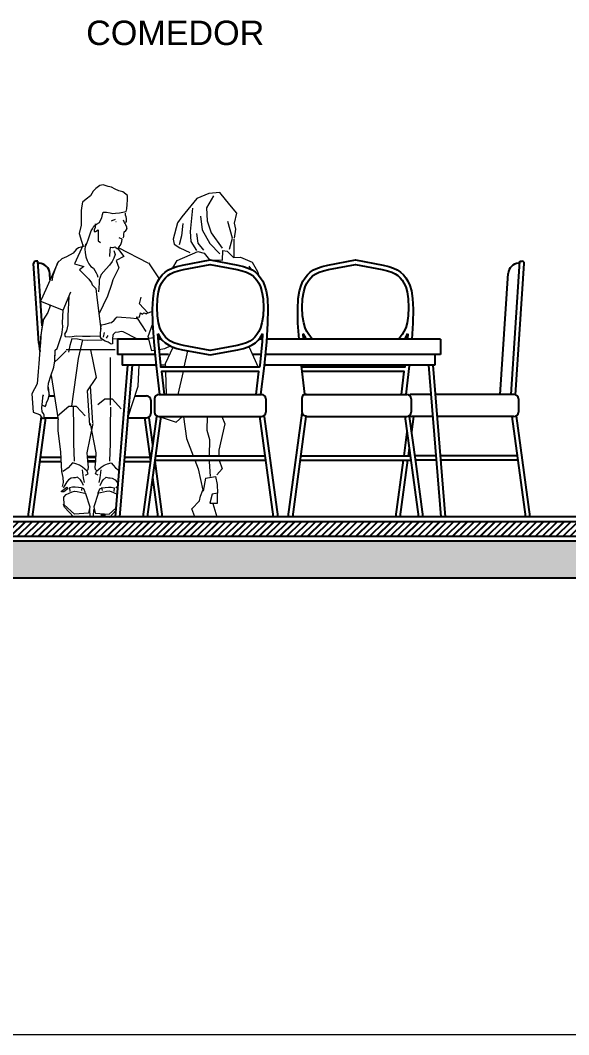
# Model space of a CAD drawing. Header units: inches. Extents: x 0.9 to 45.9, y 0.4 to 30.4.
# Drawn here: x 25.281 to 27.527, y 0.38 to 4.537 of the extents above; entities that cross this region are included whole.
import ezdxf

# ---------------------------------------------------------------- set-up
doc = ezdxf.new("R2010")
doc.units = ezdxf.units.IN
doc.header["$MEASUREMENT"] = 0
doc.layers.add('CALIDAD 00', color=132, linetype='Continuous', lineweight=0)
doc.layers.add('PIE D PLANO', color=1, linetype='Continuous', lineweight=18)
doc.layers.add('MUEBLES', color=8, linetype='Continuous')
doc.layers.add('MUROS', color=9, linetype='Continuous')
doc.styles.get("Standard").update_dxf_attribs({"font": 'Arial.ttf'})

msp = doc.modelspace()

# ---------------------------------------------------------------- hatches: boundary and pattern name
h = msp.add_hatch()
h.set_pattern_fill('JIS_LC_20', color=250, scale=0.001, style=0)
h.set_pattern_definition([(45, (-1607.790423, -927.80199), (-0.01414213562, 0.01414213562), []), (45, (-1607.790023, -927.80199), (-0.01414213562, 0.01414213562), [])])
h.paths.add_polyline_path([(21.0049, 2.4824), (21.0049, 2.4224), (29.5649, 2.4224), (29.5649, 2.4824)])
at = {"linetype": 'ByBlock', "ltscale": 0.01}
h = msp.add_hatch(dxfattribs=at)
h.set_pattern_fill('EARTH', color=34, scale=0.02, style=0)
h.set_pattern_definition([(180, (1851.01179, -916.26928), (-0.127, 0.127), [0.127, -0.127]), (180, (1851.01179, -916.22166), (-0.127, 0.127), [0.127, -0.127]), (180, (1851.01179, -916.17403), (-0.127, 0.127), [0.127, -0.127]), (90, (1850.99592, -916.15816), (0.127, 0.127), [0.127, -0.127]), (90, (1850.94829, -916.15816), (0.127, 0.127), [0.127, -0.127]), (90, (1850.90067, -916.15816), (0.127, 0.127), [0.127, -0.127])])
h.paths.add_polyline_path([(35.0849, 2.4024), (19.4599, 2.4024), (19.4599, 2.2524), (18.4599, 2.2524), (18.4599, 2.1024), (19.6099, 2.1024), (19.6099, 2.2524), (34.9349, 2.2524), (34.9349, 2.1024), (36.0849, 2.1024), (36.0849, 2.2524), (35.0849, 2.2524)])

# ---------------------------------------------------------------- linework, layer by layer
at = {"color": 34}
for p, q in [((25.8081, 3.2307, -0.074), (25.6789, 3.2307, -0.074)), ((25.6789, 3.2307, -0.074), (25.6789, 3.1677, -0.074)), ((25.8589, 3.2307, -0.074), (25.845, 3.2307, -0.074)), ((26.269, 3.2307, -0.074), (26.26, 3.2307, -0.074)), ((27.0014, 3.2307, -0.074), (26.2897, 3.2307, -0.074)), ((27.0014, 3.2307, -0.074), (27.0014, 3.1677, -0.074)), ((25.831, 3.1677, -0.074), (25.6789, 3.1677, -0.074)), ((25.6987, 3.1677, -0.074), (25.6987, 3.1238, -0.074)), ((25.8886, 3.1677, -0.074), (25.8522, 3.1677, -0.074)), ((26.2645, 3.1677, -0.074), (26.2321, 3.1677, -0.074)), ((27.0014, 3.1677, -0.074), (26.2829, 3.1677, -0.074)), ((26.9789, 3.1677, -0.074), (26.9789, 3.1238, -0.074)), ((25.7208, 3.1238, -0.074), (25.6696, 2.5024, -0.074)), ((25.7388, 3.1238, -0.074), (25.6877, 2.5024, -0.074)), ((25.8382, 3.1238, -0.074), (25.6987, 3.1238, -0.074)), ((26.9789, 3.1238, -0.074), (26.2807, 3.1238, -0.074)), ((26.9524, 3.1238, -0.074), (27.0036, 2.5023, -0.074)), ((26.9704, 3.1238, -0.074), (27.0216, 2.5023, -0.074))]:
    msp.add_line(p, q, dxfattribs=at)
at = {"color": 250, "elevation": -0.074}
msp.add_lwpolyline([(21.0049, 2.4824), (21.0049, 2.4224), (29.5649, 2.4224), (29.5649, 2.4824)], close=True, dxfattribs=at)
at = {"color": 34, "linetype": 'ByBlock', "ltscale": 0.01, "elevation": -0.074}
msp.add_lwpolyline([(35.0849, 2.4024), (19.4599, 2.4024), (19.4599, 2.2524), (18.4599, 2.2524), (18.4599, 2.1024), (19.6099, 2.1024), (19.6099, 2.2524), (34.9349, 2.2524), (34.9349, 2.1024), (36.0849, 2.1024), (36.0849, 2.2524), (35.0849, 2.2524), (35.0849, 2.4024)], dxfattribs=at)
at = {"layer": 'CALIDAD 00'}
for p, q in [((25.5801, 3.8365, -0.074), (25.5685, 3.8177, -0.074)), ((25.5904, 3.8471, -0.074), (25.5801, 3.8365, -0.074)), ((25.6069, 3.8604, -0.074), (25.5904, 3.8471, -0.074)), ((25.62, 3.8633, -0.074), (25.6069, 3.8604, -0.074)), ((25.6414, 3.8562, -0.074), (25.62, 3.8633, -0.074)), ((25.6545, 3.8537, -0.074), (25.6414, 3.8562, -0.074)), ((25.6696, 3.8455, -0.074), (25.6545, 3.8537, -0.074)), ((25.6846, 3.8382, -0.074), (25.6696, 3.8455, -0.074)), ((25.7007, 3.834, -0.074), (25.6846, 3.8382, -0.074)), ((25.7204, 3.8194, -0.074), (25.7007, 3.834, -0.074)), ((26.0527, 3.8269, -0.074), (26.0044, 3.8066, -0.074)), ((26.0982, 3.8318, -0.074), (26.0527, 3.8269, -0.074)), ((26.1391, 3.7809, -0.074), (26.0982, 3.8318, -0.074)), ((25.5361, 3.7921, -0.074), (25.5326, 3.7771, -0.074)), ((25.5508, 3.8043, -0.074), (25.5361, 3.7921, -0.074)), ((25.5685, 3.8177, -0.074), (25.5508, 3.8043, -0.074)), ((25.7183, 3.782, -0.074), (25.7207, 3.8015, -0.074)), ((25.7207, 3.8015, -0.074), (25.7204, 3.8194, -0.074)), ((26.0044, 3.8066, -0.074), (25.9423, 3.7314, -0.074)), ((26.0717, 3.8175, -0.074), (26.0436, 3.7689, -0.074)), ((25.5326, 3.7771, -0.074), (25.5302, 3.7574, -0.074)), ((25.5302, 3.7574, -0.074), (25.5307, 3.7275, -0.074)), ((25.6172, 3.7412, -0.074), (25.6199, 3.7505, -0.074)), ((25.6199, 3.7505, -0.074), (25.6237, 3.7506, -0.074)), ((25.6237, 3.7506, -0.074), (25.6338, 3.7508, -0.074)), ((25.6338, 3.7508, -0.074), (25.6488, 3.7481, -0.074)), ((25.6488, 3.7481, -0.074), (25.66, 3.7456, -0.074)), ((25.66, 3.7456, -0.074), (25.6712, 3.7466, -0.074)), ((25.6712, 3.7466, -0.074), (25.688, 3.7479, -0.074)), ((25.688, 3.7479, -0.074), (25.701, 3.7508, -0.074)), ((25.701, 3.7508, -0.074), (25.7151, 3.754, -0.074)), ((25.7124, 3.7379, -0.074), (25.7122, 3.7472, -0.074)), ((25.7151, 3.754, -0.074), (25.7176, 3.7641, -0.074)), ((25.7176, 3.7641, -0.074), (25.7183, 3.782, -0.074)), ((25.9868, 3.7677, -0.074), (25.9768, 3.6718, -0.074)), ((26.0436, 3.7689, -0.074), (26.0459, 3.715, -0.074)), ((26.1678, 3.7461, -0.074), (26.1391, 3.7809, -0.074)), ((26.1578, 3.7062, -0.074), (26.1678, 3.7461, -0.074)), ((25.5307, 3.7275, -0.074), (25.5302, 3.6976, -0.074)), ((25.5817, 3.6939, -0.074), (25.5935, 3.7016, -0.074)), ((25.5871, 3.7034, -0.074), (25.5872, 3.6967, -0.074)), ((25.5935, 3.7016, -0.074), (25.6057, 3.7082, -0.074)), ((25.6057, 3.7082, -0.074), (25.6101, 3.7176, -0.074)), ((25.6101, 3.7176, -0.074), (25.6147, 3.727, -0.074)), ((25.6147, 3.727, -0.074), (25.6172, 3.7412, -0.074)), ((25.6541, 3.7156, -0.074), (25.6596, 3.7184, -0.074)), ((25.6596, 3.7184, -0.074), (25.6642, 3.7195, -0.074)), ((25.6642, 3.7195, -0.074), (25.6679, 3.7204, -0.074)), ((25.6679, 3.7204, -0.074), (25.6708, 3.7215, -0.074)), ((25.6728, 3.713, -0.074), (25.6736, 3.713, -0.074)), ((25.7064, 3.7117, -0.074), (25.7034, 3.7183, -0.074)), ((25.7073, 3.709, -0.074), (25.7064, 3.7117, -0.074)), ((25.7111, 3.7043, -0.074), (25.7073, 3.709, -0.074)), ((25.711, 3.7091, -0.074), (25.7157, 3.7118, -0.074)), ((25.713, 3.6987, -0.074), (25.7111, 3.7043, -0.074)), ((25.7144, 3.7316, -0.074), (25.7124, 3.7379, -0.074)), ((25.7155, 3.7249, -0.074), (25.7144, 3.7316, -0.074)), ((25.7156, 3.7185, -0.074), (25.7155, 3.7249, -0.074)), ((25.7157, 3.7118, -0.074), (25.7156, 3.7185, -0.074)), ((25.7157, 3.7118, -0.074), (25.7157, 3.7118, -0.074)), ((25.9246, 3.7067, -0.074), (25.9069, 3.6402, -0.074)), ((25.9423, 3.7314, -0.074), (25.9246, 3.7067, -0.074)), ((25.9473, 3.7049, -0.074), (25.9409, 3.6537, -0.074)), ((26.0192, 3.7338, -0.074), (26.0261, 3.6778, -0.074)), ((26.0459, 3.715, -0.074), (26.0632, 3.6667, -0.074)), ((26.1495, 3.6444, -0.074), (26.1312, 3.7126, -0.074)), ((26.1636, 3.6816, -0.074), (26.1578, 3.7062, -0.074)), ((25.5302, 3.6976, -0.074), (25.5225, 3.6629, -0.074)), ((25.5225, 3.6629, -0.074), (25.5312, 3.6313, -0.074)), ((25.5645, 3.6534, -0.074), (25.5716, 3.674, -0.074)), ((25.5716, 3.674, -0.074), (25.5762, 3.6827, -0.074)), ((25.5762, 3.6827, -0.074), (25.5817, 3.6939, -0.074)), ((25.5874, 3.6874, -0.074), (25.5838, 3.679, -0.074)), ((25.5838, 3.679, -0.074), (25.5839, 3.6713, -0.074)), ((25.5839, 3.6713, -0.074), (25.5858, 3.6713, -0.074)), ((25.5858, 3.6713, -0.074), (25.5895, 3.6714, -0.074)), ((25.5872, 3.6967, -0.074), (25.5874, 3.6874, -0.074)), ((25.5895, 3.6714, -0.074), (25.5995, 3.6782, -0.074)), ((25.5995, 3.6782, -0.074), (25.5997, 3.6689, -0.074)), ((25.5997, 3.6689, -0.074), (25.5999, 3.6558, -0.074)), ((25.7045, 3.6509, -0.074), (25.7054, 3.6613, -0.074)), ((25.7054, 3.6613, -0.074), (25.7061, 3.6677, -0.074)), ((25.706, 3.6706, -0.074), (25.7089, 3.6715, -0.074)), ((25.7061, 3.6677, -0.074), (25.706, 3.6706, -0.074)), ((25.7089, 3.6715, -0.074), (25.7097, 3.6726, -0.074)), ((25.7097, 3.6726, -0.074), (25.7126, 3.6734, -0.074)), ((25.7126, 3.6734, -0.074), (25.7144, 3.6774, -0.074)), ((25.7169, 3.6895, -0.074), (25.713, 3.6987, -0.074)), ((25.7144, 3.6774, -0.074), (25.7181, 3.6839, -0.074)), ((25.718, 3.685, -0.074), (25.7169, 3.6895, -0.074)), ((25.7189, 3.6839, -0.074), (25.718, 3.685, -0.074)), ((25.7181, 3.6839, -0.074), (25.7189, 3.6839, -0.074)), ((25.9768, 3.6718, -0.074), (25.979, 3.6312, -0.074)), ((26.0026, 3.6636, -0.074), (26.0085, 3.6238, -0.074)), ((26.0261, 3.6778, -0.074), (26.0567, 3.623, -0.074)), ((26.0632, 3.6667, -0.074), (26.108, 3.6036, -0.074)), ((26.159, 3.6437, -0.074), (26.1636, 3.6816, -0.074)), ((25.5389, 3.6175, -0.074), (25.5029, 3.5394, -0.074)), ((25.5312, 3.6313, -0.074), (25.5382, 3.6101, -0.074)), ((25.5482, 3.6214, -0.074), (25.5459, 3.5998, -0.074)), ((25.5512, 3.6159, -0.074), (25.5548, 3.6261, -0.074)), ((25.5548, 3.6261, -0.074), (25.5591, 3.6373, -0.074)), ((25.5591, 3.6373, -0.074), (25.5645, 3.6534, -0.074)), ((25.5999, 3.6558, -0.074), (25.6001, 3.6399, -0.074)), ((25.6001, 3.6399, -0.074), (25.6002, 3.6335, -0.074)), ((25.6002, 3.6335, -0.074), (25.6089, 3.6269, -0.074)), ((25.6983, 3.6396, -0.074), (25.6859, 3.645, -0.074)), ((25.6912, 3.6152, -0.074), (25.6937, 3.6219, -0.074)), ((25.6937, 3.6219, -0.074), (25.6965, 3.6302, -0.074)), ((25.6965, 3.6302, -0.074), (25.6983, 3.6396, -0.074)), ((25.7027, 3.6453, -0.074), (25.7045, 3.6509, -0.074)), ((25.9069, 3.6402, -0.074), (25.9119, 3.6194, -0.074)), ((25.9119, 3.6194, -0.074), (25.9347, 3.6052, -0.074)), ((25.9409, 3.6537, -0.074), (25.9317, 3.6165, -0.074)), ((25.979, 3.6312, -0.074), (26.003, 3.5934, -0.074)), ((26.0085, 3.6238, -0.074), (26.0315, 3.5944, -0.074)), ((26.0567, 3.623, -0.074), (26.0979, 3.5797, -0.074)), ((26.1376, 3.5989, -0.074), (26.1495, 3.6444, -0.074)), ((26.1572, 3.5648, -0.074), (26.1572, 3.6397, -0.074)), ((25.4976, 3.5833, -0.074), (25.4707, 3.5679, -0.074)), ((25.5094, 3.5973, -0.074), (25.4976, 3.5833, -0.074)), ((25.5197, 3.6042, -0.074), (25.5094, 3.5973, -0.074)), ((25.5382, 3.6101, -0.074), (25.5197, 3.6042, -0.074)), ((25.5438, 3.612, -0.074), (25.5483, 3.6121, -0.074)), ((25.5459, 3.5998, -0.074), (25.5461, 3.5849, -0.074)), ((25.5461, 3.5849, -0.074), (25.5491, 3.5681, -0.074)), ((25.5483, 3.6121, -0.074), (25.5512, 3.6159, -0.074)), ((25.6478, 3.5764, -0.074), (25.6495, 3.5884, -0.074)), ((25.6479, 3.5689, -0.074), (25.6478, 3.5764, -0.074)), ((25.6494, 3.5951, -0.074), (25.6503, 3.6063, -0.074)), ((25.6495, 3.5884, -0.074), (25.6494, 3.5951, -0.074)), ((25.6503, 3.6063, -0.074), (25.6521, 3.6071, -0.074)), ((25.6521, 3.6071, -0.074), (25.6586, 3.6053, -0.074)), ((25.6586, 3.6053, -0.074), (25.6615, 3.6054, -0.074)), ((25.6615, 3.6054, -0.074), (25.6652, 3.6073, -0.074)), ((25.6635, 3.5934, -0.074), (25.6694, 3.5767, -0.074)), ((25.6694, 3.5767, -0.074), (25.6648, 3.5625, -0.074)), ((25.6652, 3.6073, -0.074), (25.6697, 3.6085, -0.074)), ((25.6697, 3.6085, -0.074), (25.6727, 3.6066, -0.074)), ((25.6727, 3.6066, -0.074), (25.6783, 3.6019, -0.074)), ((25.6783, 3.6019, -0.074), (25.6791, 3.6019, -0.074)), ((25.6791, 3.6038, -0.074), (25.705, 3.5688, -0.074)), ((25.6791, 3.6019, -0.074), (25.6829, 3.6031, -0.074)), ((25.6829, 3.6031, -0.074), (25.6847, 3.6068, -0.074)), ((25.8052, 3.5416, -0.074), (25.6834, 3.6042, -0.074)), ((25.6847, 3.6068, -0.074), (25.6912, 3.6152, -0.074)), ((25.9237, 3.5531, -0.074), (26.0077, 3.5897, -0.074)), ((25.9347, 3.6052, -0.074), (25.9755, 3.5857, -0.074)), ((26.0077, 3.5897, -0.074), (26.0342, 3.5822, -0.074)), ((26.0342, 3.5822, -0.074), (26.0563, 3.5548, -0.074)), ((26.1094, 3.5543, -0.074), (26.11, 3.5941, -0.074)), ((26.11, 3.5941, -0.074), (26.1282, 3.5904, -0.074)), ((26.1282, 3.5904, -0.074), (26.1538, 3.5649, -0.074)), ((25.4376, 3.5505, -0.074), (25.3733, 3.4061, -0.074)), ((25.4338, 3.543, -0.074), (25.4266, 3.5251, -0.074)), ((25.4511, 3.5601, -0.074), (25.4338, 3.543, -0.074)), ((25.4707, 3.5679, -0.074), (25.4511, 3.5601, -0.074)), ((25.5029, 3.5394, -0.074), (25.5414, 3.528, -0.074)), ((25.5491, 3.5681, -0.074), (25.5549, 3.5533, -0.074)), ((25.5549, 3.5533, -0.074), (25.5618, 3.5385, -0.074)), ((25.5618, 3.5385, -0.074), (25.5694, 3.5284, -0.074)), ((25.6568, 3.5485, -0.074), (25.6467, 3.5334, -0.074)), ((25.6648, 3.5625, -0.074), (25.6568, 3.5485, -0.074)), ((25.705, 3.5688, -0.074), (25.6743, 3.5525, -0.074)), ((25.6743, 3.5525, -0.074), (25.6842, 3.5229, -0.074)), ((25.8067, 3.543, -0.074), (25.8499, 3.4774, -0.074)), ((25.906, 3.5224, -0.074), (25.9237, 3.5531, -0.074)), ((26.0563, 3.5548, -0.074), (26.1094, 3.5543, -0.074)), ((26.1538, 3.5649, -0.074), (26.1825, 3.5669, -0.074)), ((26.1825, 3.5669, -0.074), (26.2308, 3.5464, -0.074)), ((26.2308, 3.5464, -0.074), (26.2519, 3.5078, -0.074)), ((25.4266, 3.5251, -0.074), (25.4149, 3.4913, -0.074)), ((25.5414, 3.528, -0.074), (25.523, 3.5146, -0.074)), ((25.523, 3.5146, -0.074), (25.5439, 3.4944, -0.074)), ((25.5439, 3.4944, -0.074), (25.5617, 3.4761, -0.074)), ((25.5694, 3.5284, -0.074), (25.5807, 3.5212, -0.074)), ((25.5807, 3.5212, -0.074), (25.5912, 3.5027, -0.074)), ((25.5912, 3.5027, -0.074), (25.5961, 3.4934, -0.074)), ((25.5961, 3.4934, -0.074), (25.5989, 3.4841, -0.074)), ((25.6129, 3.4956, -0.074), (25.6039, 3.4738, -0.074)), ((25.633, 3.5183, -0.074), (25.6129, 3.4956, -0.074)), ((25.6467, 3.5334, -0.074), (25.633, 3.5183, -0.074)), ((25.6842, 3.5229, -0.074), (25.6607, 3.4729, -0.074)), ((26.2171, 3.5289, -0.074), (26.2286, 3.5149, -0.074)), ((26.2519, 3.5078, -0.074), (26.2586, 3.4904, -0.074)), ((25.4149, 3.4913, -0.074), (25.4096, 3.4688, -0.074)), ((25.5617, 3.4761, -0.074), (25.5724, 3.4613, -0.074)), ((25.5724, 3.4613, -0.074), (25.5752, 3.4528, -0.074)), ((25.5752, 3.4528, -0.074), (25.5904, 3.4381, -0.074)), ((25.6041, 3.46, -0.074), (25.6026, 3.4413, -0.074)), ((25.6039, 3.4738, -0.074), (25.6041, 3.46, -0.074)), ((25.6546, 3.4541, -0.074), (25.6386, 3.4072, -0.074)), ((25.6607, 3.4729, -0.074), (25.6546, 3.4541, -0.074)), ((25.4564, 3.3493, -0.074), (25.4879, 3.4245, -0.074)), ((25.5904, 3.4381, -0.074), (25.5959, 3.3908, -0.074)), ((25.6026, 3.4413, -0.074), (25.601, 3.4245, -0.074)), ((25.3733, 3.4061, -0.074), (25.3633, 3.3861, -0.074)), ((25.3633, 3.3861, -0.074), (25.4564, 3.3493, -0.074)), ((25.3973, 3.3726, -0.074), (25.403, 3.3671, -0.074)), ((25.4798, 3.4051, -0.074), (25.4754, 3.3254, -0.074)), ((25.5959, 3.3908, -0.074), (25.6109, 3.271, -0.074)), ((25.6386, 3.4072, -0.074), (25.6031, 3.3333, -0.074)), ((25.7689, 3.3754, -0.074), (25.7766, 3.4022, -0.074)), ((25.8031, 3.3376, -0.074), (25.7689, 3.3754, -0.074)), ((25.3942, 3.339, -0.074), (25.3749, 3.3096, -0.074)), ((25.403, 3.3671, -0.074), (25.3942, 3.339, -0.074)), ((25.4546, 3.297, -0.074), (25.4564, 3.3493, -0.074)), ((25.7688, 3.3208, -0.074), (25.773, 3.3377, -0.074)), ((25.773, 3.3377, -0.074), (25.7816, 3.3322, -0.074)), ((25.7816, 3.3322, -0.074), (25.7871, 3.3387, -0.074)), ((25.7871, 3.3387, -0.074), (25.7973, 3.3343, -0.074)), ((25.8229, 3.344, -0.074), (25.7955, 3.3337, -0.074)), ((25.7973, 3.3343, -0.074), (25.8028, 3.34, -0.074)), ((25.3746, 3.3049, -0.074), (25.3687, 3.2723, -0.074)), ((25.3749, 3.3096, -0.074), (25.369, 3.277, -0.074)), ((25.4548, 3.2802, -0.074), (25.4546, 3.297, -0.074)), ((25.4752, 3.2888, -0.074), (25.4708, 3.2645, -0.074)), ((25.4754, 3.3254, -0.074), (25.4752, 3.2888, -0.074)), ((25.6109, 3.2716, -0.074), (25.6125, 3.2884, -0.074)), ((25.6125, 3.2884, -0.074), (25.6133, 3.2884, -0.074)), ((25.6133, 3.2884, -0.074), (25.6293, 3.2914, -0.074)), ((25.6293, 3.2914, -0.074), (25.6468, 3.2972, -0.074)), ((25.6468, 3.2972, -0.074), (25.6553, 3.2992, -0.074)), ((25.6553, 3.2992, -0.074), (25.6653, 3.3079, -0.074)), ((25.6653, 3.3079, -0.074), (25.6744, 3.3182, -0.074)), ((25.6744, 3.3182, -0.074), (25.6773, 3.3212, -0.074)), ((25.6773, 3.3212, -0.074), (25.696, 3.3204, -0.074)), ((25.696, 3.3204, -0.074), (25.7323, 3.3173, -0.074)), ((25.7323, 3.3173, -0.074), (25.7577, 3.315, -0.074)), ((25.7577, 3.315, -0.074), (25.7583, 3.3225, -0.074)), ((25.7583, 3.3225, -0.074), (25.7688, 3.3208, -0.074)), ((25.7603, 3.3169, -0.074), (25.7958, 3.2615, -0.074)), ((25.8051, 3.2412, -0.074), (25.8239, 3.2948, -0.074)), ((26.2958, 3.3214, -0.074), (26.2947, 3.3221, -0.074)), ((25.3648, 3.2452, -0.074), (25.3635, 3.2097, -0.074)), ((25.3687, 3.2723, -0.074), (25.3644, 3.2405, -0.074)), ((25.369, 3.277, -0.074), (25.3648, 3.2452, -0.074)), ((25.432, 3.1922, -0.074), (25.4516, 3.2493, -0.074)), ((25.4516, 3.2493, -0.074), (25.4522, 3.2586, -0.074)), ((25.4522, 3.2586, -0.074), (25.4548, 3.2802, -0.074)), ((25.4708, 3.2645, -0.074), (25.4617, 3.2505, -0.074)), ((25.4617, 3.2505, -0.074), (25.4648, 3.2412, -0.074)), ((25.4843, 3.2397, -0.074), (25.5114, 3.2446, -0.074)), ((25.5114, 3.2446, -0.074), (25.5357, 3.2424, -0.074)), ((25.5357, 3.2424, -0.074), (25.5666, 3.2429, -0.074)), ((25.5666, 3.2429, -0.074), (25.6099, 3.2436, -0.074)), ((25.6096, 3.238, -0.074), (25.6102, 3.2511, -0.074)), ((25.6102, 3.2511, -0.074), (25.6109, 3.2716, -0.074)), ((25.6242, 3.2577, -0.074), (25.6208, 3.2382, -0.074)), ((25.6393, 3.2459, -0.074), (25.6329, 3.2346, -0.074)), ((25.6599, 3.2452, -0.074), (25.659, 3.2332, -0.074)), ((25.6617, 3.25, -0.074), (25.6599, 3.2452, -0.074)), ((25.6698, 3.2576, -0.074), (25.6617, 3.25, -0.074)), ((25.6829, 3.2586, -0.074), (25.6698, 3.2576, -0.074)), ((25.694, 3.2617, -0.074), (25.6829, 3.2586, -0.074)), ((25.7025, 3.2608, -0.074), (25.694, 3.2617, -0.074)), ((25.7579, 3.2311, -0.074), (25.7025, 3.2608, -0.074)), ((25.3631, 3.205, -0.074), (25.3569, 3.1311, -0.074)), ((25.3644, 3.2405, -0.074), (25.3631, 3.205, -0.074)), ((25.4648, 3.2412, -0.074), (25.4843, 3.2397, -0.074)), ((25.4841, 3.2042, -0.074), (25.4789, 3.1769, -0.074)), ((25.4919, 3.2323, -0.074), (25.4841, 3.2042, -0.074)), ((25.5153, 3.2308, -0.074), (25.4919, 3.2323, -0.074)), ((25.5359, 3.2264, -0.074), (25.5153, 3.2308, -0.074)), ((25.5191, 3.1505, -0.074), (25.5376, 3.2274, -0.074)), ((25.5576, 3.2249, -0.074), (25.5359, 3.2264, -0.074)), ((25.6162, 3.2258, -0.074), (25.5576, 3.2249, -0.074)), ((25.6142, 3.2314, -0.074), (25.6096, 3.238, -0.074)), ((25.6293, 3.2215, -0.074), (25.6142, 3.2314, -0.074)), ((25.6406, 3.218, -0.074), (25.6293, 3.2215, -0.074)), ((25.6538, 3.2096, -0.074), (25.6406, 3.218, -0.074)), ((25.6586, 3.2108, -0.074), (25.6538, 3.2096, -0.074)), ((25.6592, 3.2209, -0.074), (25.6586, 3.2108, -0.074)), ((25.659, 3.2332, -0.074), (25.6592, 3.2209, -0.074)), ((25.659, 3.233, -0.074), (25.6994, 3.2307, -0.074)), ((25.8009, 3.2307, -0.074), (25.7579, 3.2311, -0.074)), ((25.8277, 3.2361, -0.074), (25.7991, 3.231, -0.074)), ((25.8198, 3.1825, -0.074), (25.8051, 3.2412, -0.074)), ((25.8971, 3.2024, -0.074), (25.8718, 3.1904, -0.074)), ((25.422, 3.1415, -0.074), (25.4233, 3.1807, -0.074)), ((25.4224, 3.1462, -0.074), (25.4236, 3.1854, -0.074)), ((25.4236, 3.1854, -0.074), (25.432, 3.1922, -0.074)), ((25.4691, 3.1821, -0.074), (25.4376, 3.1505, -0.074)), ((25.669, 3.1867, -0.074), (25.4691, 3.1867, -0.074)), ((25.5691, 3.1867, -0.074), (25.592, 3.0732, -0.074)), ((25.8322, 3.1844, -0.074), (25.8198, 3.1825, -0.074)), ((25.8718, 3.1904, -0.074), (25.8501, 3.1871, -0.074)), ((25.9062, 3.1965, -0.074), (25.8747, 3.1296, -0.074)), ((25.9665, 3.1831, -0.074), (25.9515, 3.1153, -0.074)), ((26.2166, 3.2003, -0.074), (26.2556, 3.1153, -0.074)), ((25.3569, 3.1311, -0.074), (25.3537, 3.0982, -0.074)), ((25.4179, 3.1161, -0.074), (25.422, 3.1415, -0.074)), ((25.4376, 3.1505, -0.074), (25.4211, 3.136, -0.074)), ((25.4921, 2.9552, -0.074), (25.5191, 3.1505, -0.074)), ((25.651, 2.9598, -0.074), (25.651, 3.1551, -0.074)), ((25.764, 3.0371, -0.074), (25.7676, 3.1238, -0.074)), ((25.8751, 3.1238, -0.074), (25.8563, 3.1238, -0.074)), ((25.8747, 3.1296, -0.074), (25.8751, 3.1153, -0.074)), ((25.3537, 3.0982, -0.074), (25.35, 3.0478, -0.074)), ((25.3966, 3.0496, -0.074), (25.4062, 3.0796, -0.074)), ((25.4062, 3.0796, -0.074), (25.4179, 3.1161, -0.074)), ((25.407, 3.0819, -0.074), (25.4356, 2.9002, -0.074)), ((25.8757, 3.0973, -0.074), (25.8787, 3.0036, -0.074)), ((25.9475, 3.0973, -0.074), (25.9267, 3.0036, -0.074)), ((25.35, 3.0478, -0.074), (25.329, 3.0064, -0.074)), ((25.395, 3.0336, -0.074), (25.3966, 3.0496, -0.074)), ((25.592, 3.0732, -0.074), (25.5556, 3.0188, -0.074)), ((25.5781, 2.8874, -0.074), (25.5691, 3.0371, -0.074)), ((25.721, 2.9073, -0.074), (25.764, 3.0371, -0.074)), ((25.329, 3.0064, -0.074), (25.334, 2.9318, -0.074)), ((25.3692, 2.9484, -0.074), (25.375, 3.0026, -0.074)), ((25.395, 3.0341, -0.074), (25.399, 2.9981, -0.074)), ((25.3951, 3.0253, -0.074), (25.395, 3.0336, -0.074)), ((25.3991, 3.0105, -0.074), (25.3951, 3.0253, -0.074)), ((25.3958, 2.9851, -0.074), (25.3993, 3.0001, -0.074)), ((25.3993, 3.0001, -0.074), (25.3991, 3.0105, -0.074)), ((25.5556, 3.0188, -0.074), (25.5646, 2.8783, -0.074)), ((25.3719, 2.9604, -0.074), (25.3832, 2.9542, -0.074)), ((25.3832, 2.9542, -0.074), (25.3868, 2.9618, -0.074)), ((25.3868, 2.9618, -0.074), (25.3886, 2.9693, -0.074)), ((25.3886, 2.9693, -0.074), (25.3958, 2.9851, -0.074)), ((25.4795, 2.9549, -0.074), (25.4332, 2.9154, -0.074)), ((25.511, 2.9549, -0.074), (25.4795, 2.9549, -0.074)), ((25.498, 2.952, -0.074), (25.4995, 2.8713, -0.074)), ((25.5461, 2.9155, -0.074), (25.511, 2.9549, -0.074)), ((25.6271, 2.9846, -0.074), (25.5992, 2.9608, -0.074)), ((25.6586, 2.9846, -0.074), (25.6271, 2.9846, -0.074)), ((25.65, 2.952, -0.074), (25.6486, 2.8713, -0.074)), ((25.6937, 2.9451, -0.074), (25.6586, 2.9846, -0.074)), ((25.334, 2.9318, -0.074), (25.3595, 2.9221, -0.074)), ((25.3595, 2.9221, -0.074), (25.3717, 2.9055, -0.074)), ((25.3705, 2.9324, -0.074), (25.3692, 2.9484, -0.074)), ((25.3762, 2.9251, -0.074), (25.3705, 2.9324, -0.074)), ((25.379, 2.9195, -0.074), (25.3762, 2.9251, -0.074)), ((25.3765, 2.9056, -0.074), (25.3791, 2.9102, -0.074)), ((25.3791, 2.915, -0.074), (25.379, 2.9195, -0.074)), ((25.3791, 2.9102, -0.074), (25.3791, 2.915, -0.074)), ((25.8539, 2.9122, -0.074), (25.9193, 2.8899, -0.074)), ((25.9193, 2.8899, -0.074), (25.9459, 2.9136, -0.074)), ((25.9495, 2.912, -0.074), (25.9615, 2.823, -0.074)), ((26.046, 2.9136, -0.074), (26.0447, 2.8576, -0.074)), ((26.1071, 2.9138, -0.074), (26.1187, 2.8835, -0.074)), ((26.1893, 2.9136, -0.074), (26.1932, 2.9135, -0.074)), ((25.3717, 2.9055, -0.074), (25.3755, 2.9056, -0.074)), ((25.3755, 2.9056, -0.074), (25.3765, 2.9056, -0.074)), ((25.4358, 2.8555, -0.074), (25.4356, 2.9002, -0.074)), ((25.4995, 2.8713, -0.074), (25.4992, 2.8024, -0.074)), ((25.5555, 2.7643, -0.074), (25.5799, 2.8845, -0.074)), ((25.5925, 2.7643, -0.074), (25.5681, 2.8845, -0.074)), ((25.6486, 2.8713, -0.074), (25.6488, 2.8024, -0.074)), ((26.1187, 2.8835, -0.074), (26.0937, 2.7753, -0.074)), ((25.4471, 2.7675, -0.074), (25.4358, 2.8555, -0.074)), ((26.0447, 2.8576, -0.074), (26.0555, 2.8187, -0.074)), ((25.4992, 2.8024, -0.074), (25.5013, 2.7301, -0.074)), ((25.6488, 2.8024, -0.074), (25.6467, 2.7301, -0.074)), ((25.9615, 2.823, -0.074), (25.9889, 2.7523, -0.074)), ((26.0555, 2.8187, -0.074), (26.0551, 2.7523, -0.074)), ((25.4517, 2.6874, -0.074), (25.4471, 2.7675, -0.074)), ((25.5574, 2.7323, -0.074), (25.5555, 2.7643, -0.074)), ((25.5906, 2.7323, -0.074), (25.5925, 2.7643, -0.074)), ((26.0937, 2.7753, -0.074), (26.0944, 2.7523, -0.074)), ((25.4766, 2.7035, -0.074), (25.4619, 2.6927, -0.074)), ((25.4865, 2.7136, -0.074), (25.4766, 2.7035, -0.074)), ((25.4953, 2.724, -0.074), (25.4865, 2.7136, -0.074)), ((25.5092, 2.7201, -0.074), (25.4953, 2.724, -0.074)), ((25.5232, 2.7146, -0.074), (25.5092, 2.7201, -0.074)), ((25.5357, 2.7059, -0.074), (25.5232, 2.7146, -0.074)), ((25.5452, 2.697, -0.074), (25.5357, 2.7059, -0.074)), ((25.561, 2.7063, -0.074), (25.5574, 2.7323, -0.074)), ((25.5588, 2.6967, -0.074), (25.561, 2.7063, -0.074)), ((25.5871, 2.7063, -0.074), (25.5906, 2.7323, -0.074)), ((25.5892, 2.6967, -0.074), (25.5871, 2.7063, -0.074)), ((25.6029, 2.697, -0.074), (25.6124, 2.7059, -0.074)), ((25.6124, 2.7059, -0.074), (25.6249, 2.7146, -0.074)), ((25.6249, 2.7146, -0.074), (25.6388, 2.7201, -0.074)), ((25.6388, 2.7201, -0.074), (25.6527, 2.724, -0.074)), ((25.6527, 2.724, -0.074), (25.6615, 2.7136, -0.074)), ((25.6615, 2.7136, -0.074), (25.6714, 2.7035, -0.074)), ((25.6714, 2.7035, -0.074), (25.6861, 2.6927, -0.074)), ((25.9959, 2.7343, -0.074), (26.0096, 2.699, -0.074)), ((26.055, 2.7343, -0.074), (26.055, 2.7288, -0.074)), ((26.055, 2.7288, -0.074), (26.0583, 2.667, -0.074)), ((26.095, 2.7347, -0.074), (26.056, 2.7334, -0.074)), ((26.095, 2.7347, -0.074), (26.1074, 2.6988, -0.074)), ((25.4569, 2.663, -0.074), (25.4517, 2.6874, -0.074)), ((25.4619, 2.6927, -0.074), (25.4555, 2.6876, -0.074)), ((25.4585, 2.6431, -0.074), (25.4569, 2.663, -0.074)), ((25.4989, 2.6622, -0.074), (25.49, 2.6602, -0.074)), ((25.5063, 2.6616, -0.074), (25.4989, 2.6622, -0.074)), ((25.5156, 2.6643, -0.074), (25.5063, 2.6616, -0.074)), ((25.5271, 2.654, -0.074), (25.5156, 2.6643, -0.074)), ((25.5398, 2.6625, -0.074), (25.5363, 2.6944, -0.074)), ((25.5441, 2.6424, -0.074), (25.5398, 2.6625, -0.074)), ((25.5551, 2.6892, -0.074), (25.5452, 2.697, -0.074)), ((25.5476, 2.6724, -0.074), (25.5594, 2.6789, -0.074)), ((25.5539, 2.6906, -0.074), (25.5588, 2.6967, -0.074)), ((25.5594, 2.6789, -0.074), (25.5551, 2.6892, -0.074)), ((25.5886, 2.6789, -0.074), (25.593, 2.6892, -0.074)), ((25.6004, 2.6724, -0.074), (25.5886, 2.6789, -0.074)), ((25.5941, 2.6906, -0.074), (25.5892, 2.6967, -0.074)), ((25.593, 2.6892, -0.074), (25.6029, 2.697, -0.074)), ((25.6039, 2.6424, -0.074), (25.6082, 2.6625, -0.074)), ((25.6082, 2.6625, -0.074), (25.6117, 2.6944, -0.074)), ((25.6209, 2.654, -0.074), (25.6325, 2.6643, -0.074)), ((25.6325, 2.6643, -0.074), (25.6418, 2.6616, -0.074)), ((25.6418, 2.6616, -0.074), (25.6491, 2.6622, -0.074)), ((25.6491, 2.6622, -0.074), (25.658, 2.6602, -0.074)), ((26.0096, 2.699, -0.074), (26.0283, 2.6111, -0.074)), ((26.0402, 2.6604, -0.074), (26.0803, 2.6672, -0.074)), ((26.0803, 2.6672, -0.074), (26.088, 2.6342, -0.074)), ((26.1074, 2.6988, -0.074), (26.0859, 2.6748, -0.074)), ((25.45, 2.608, -0.074), (25.4717, 2.6235, -0.074)), ((25.4537, 2.6271, -0.074), (25.4585, 2.6431, -0.074)), ((25.4629, 2.6318, -0.074), (25.4566, 2.6216, -0.074)), ((25.4715, 2.646, -0.074), (25.4629, 2.6318, -0.074)), ((25.4788, 2.6543, -0.074), (25.4715, 2.646, -0.074)), ((25.4717, 2.6235, -0.074), (25.4761, 2.6206, -0.074)), ((25.49, 2.6602, -0.074), (25.4788, 2.6543, -0.074)), ((25.4948, 2.6232, -0.074), (25.4829, 2.6204, -0.074)), ((25.4829, 2.6204, -0.074), (25.4843, 2.6064, -0.074)), ((25.5053, 2.6238, -0.074), (25.4948, 2.6232, -0.074)), ((25.5195, 2.6225, -0.074), (25.5053, 2.6238, -0.074)), ((25.5311, 2.6211, -0.074), (25.5195, 2.6225, -0.074)), ((25.5334, 2.6459, -0.074), (25.5271, 2.654, -0.074)), ((25.5408, 2.6164, -0.074), (25.5311, 2.6211, -0.074)), ((25.5337, 2.6218, -0.074), (25.5317, 2.6106, -0.074)), ((25.54, 2.6306, -0.074), (25.5334, 2.6459, -0.074)), ((25.6072, 2.6164, -0.074), (25.6169, 2.6211, -0.074)), ((25.608, 2.6306, -0.074), (25.6146, 2.6459, -0.074)), ((25.6143, 2.6218, -0.074), (25.6163, 2.6106, -0.074)), ((25.6146, 2.6459, -0.074), (25.6209, 2.654, -0.074)), ((25.6169, 2.6211, -0.074), (25.6286, 2.6225, -0.074)), ((25.6286, 2.6225, -0.074), (25.6427, 2.6238, -0.074)), ((25.6427, 2.6238, -0.074), (25.6532, 2.6232, -0.074)), ((25.6532, 2.6232, -0.074), (25.6652, 2.6204, -0.074)), ((25.658, 2.6602, -0.074), (25.6692, 2.6543, -0.074)), ((25.6652, 2.6204, -0.074), (25.6638, 2.6064, -0.074)), ((25.6692, 2.6543, -0.074), (25.6765, 2.646, -0.074)), ((25.6763, 2.6235, -0.074), (25.6719, 2.6206, -0.074)), ((25.6765, 2.646, -0.074), (25.6809, 2.6389, -0.074)), ((26.0402, 2.6604, -0.074), (26.0303, 2.6081, -0.074)), ((26.088, 2.6342, -0.074), (26.0891, 2.599, -0.074)), ((25.4502, 2.6044, -0.074), (25.45, 2.608, -0.074)), ((25.4596, 2.605, -0.074), (25.4502, 2.6044, -0.074)), ((25.4588, 2.5823, -0.074), (25.4693, 2.5934, -0.074)), ((25.4612, 2.5515, -0.074), (25.4588, 2.5823, -0.074)), ((25.4777, 2.618, -0.074), (25.4596, 2.605, -0.074)), ((25.4693, 2.5934, -0.074), (25.4938, 2.6048, -0.074)), ((25.4938, 2.6048, -0.074), (25.5031, 2.6069, -0.074)), ((25.5031, 2.6069, -0.074), (25.5141, 2.6064, -0.074)), ((25.5141, 2.6064, -0.074), (25.5503, 2.5976, -0.074)), ((25.5476, 2.6, -0.074), (25.5408, 2.6164, -0.074)), ((25.5477, 2.5985, -0.074), (25.5655, 2.5433, -0.074)), ((25.6003, 2.5985, -0.074), (25.5825, 2.5433, -0.074)), ((25.6339, 2.6064, -0.074), (25.5977, 2.5976, -0.074)), ((25.6004, 2.6, -0.074), (25.6072, 2.6164, -0.074)), ((25.6449, 2.6069, -0.074), (25.6339, 2.6064, -0.074)), ((25.6542, 2.6048, -0.074), (25.6449, 2.6069, -0.074)), ((25.6788, 2.5934, -0.074), (25.6542, 2.6048, -0.074)), ((25.6978, 2.6044, -0.074), (25.698, 2.608, -0.074)), ((26.0153, 2.5674, -0.074), (26.0198, 2.5864, -0.074)), ((26.0198, 2.5864, -0.074), (26.0283, 2.6111, -0.074)), ((26.0664, 2.5951, -0.074), (26.0579, 2.5582, -0.074)), ((26.0891, 2.599, -0.074), (26.0664, 2.5951, -0.074)), ((26.0893, 2.5584, -0.074), (26.0891, 2.599, -0.074)), ((25.4618, 2.5415, -0.074), (25.4579, 2.5545, -0.074)), ((25.5026, 2.5134, -0.074), (25.4612, 2.5515, -0.074)), ((25.5008, 2.5013, -0.074), (25.4618, 2.5415, -0.074)), ((25.5655, 2.5433, -0.074), (25.5607, 2.5178, -0.074)), ((25.5825, 2.5433, -0.074), (25.5873, 2.5178, -0.074)), ((25.6454, 2.5134, -0.074), (25.6726, 2.5384, -0.074)), ((25.9833, 2.5347, -0.074), (26.0153, 2.5674, -0.074)), ((26.0579, 2.5582, -0.074), (26.0893, 2.5584, -0.074)), ((26.0693, 2.5564, -0.074), (26.0859, 2.5023, -0.074)), ((25.5673, 2.5041, -0.074), (25.5008, 2.5013, -0.074)), ((25.5607, 2.5178, -0.074), (25.5026, 2.5134, -0.074)), ((25.5673, 2.5041, -0.074), (25.5664, 2.5326, -0.074)), ((25.5807, 2.5041, -0.074), (25.5816, 2.5326, -0.074)), ((25.5807, 2.5041, -0.074), (25.6472, 2.5013, -0.074)), ((25.5873, 2.5178, -0.074), (25.6454, 2.5134, -0.074)), ((25.6113, 2.5106, -0.074), (25.6294, 2.5106, -0.074)), ((25.6472, 2.5013, -0.074), (25.6716, 2.5264, -0.074)), ((25.9957, 2.5017, -0.074), (25.9833, 2.5347, -0.074)), ((26.0859, 2.5023, -0.074), (25.9957, 2.5017, -0.074))]:
    msp.add_line(p, q, dxfattribs=at)
msp.add_arc((25.3773, 2.9801, -0.074), 0.018, 90, 99.1458, dxfattribs=at)
at = {"layer": 'MUEBLES', "lineweight": 0}
msp.add_line((27.0268, 2.5024, -0.074), (27.1268, 2.5024, -0.074), dxfattribs=at)
at = {"layer": 'MUROS', "color": 252}
for p, q in [((25.3571, 3.2136, -0.074), (25.3357, 3.5402, -0.074)), ((25.3531, 3.5498, -0.074), (25.3447, 3.5498, -0.074)), ((25.3705, 3.2851, -0.074), (25.3531, 3.5498, -0.074)), ((25.3553, 3.5414, -0.074), (25.3584, 3.5412, -0.074)), ((27.2913, 3.0036, -0.074), (27.3272, 3.5498, -0.074)), ((27.3093, 3.0025, -0.074), (27.3446, 3.5402, -0.074)), ((27.325, 3.5414, -0.074), (27.3219, 3.5412, -0.074)), ((27.3272, 3.5498, -0.074), (27.3356, 3.5498, -0.074)), ((25.4032, 3.4733, -0.074), (25.4015, 3.4992, -0.074)), ((27.2462, 3.0036, -0.074), (27.2787, 3.4992, -0.074)), ((25.3572, 3.2128, -0.074), (25.3609, 3.1791, -0.074)), ((25.3988, 2.9981, -0.074), (25.4202, 2.9981, -0.074)), ((25.7511, 2.9981, -0.074), (25.7973, 2.9981, -0.074)), ((25.849, 3.0036, -0.074), (26.269, 3.0036, -0.074)), ((26.4434, 3.0036, -0.074), (26.8636, 3.0036, -0.074)), ((26.9623, 3.0036, -0.074), (26.883, 3.0036, -0.074)), ((27.303, 3.0036, -0.074), (26.9803, 3.0036, -0.074)), ((25.8153, 2.9801, -0.074), (25.8153, 2.9261, -0.074)), ((25.831, 2.9856, -0.074), (25.831, 2.9316, -0.074)), ((26.287, 2.9856, -0.074), (26.287, 2.9316, -0.074)), ((26.4336, 2.9876, -0.074), (26.4336, 2.9336, -0.074)), ((26.8816, 2.9856, -0.074), (26.8816, 2.9316, -0.074)), ((27.321, 2.9856, -0.074), (27.321, 2.9316, -0.074)), ((25.3672, 2.9117, -0.074), (25.3119, 2.5023, -0.074)), ((25.8384, 2.9138, -0.074), (25.7828, 2.5023, -0.074)), ((25.8567, 2.9146, -0.074), (25.801, 2.5023, -0.074)), ((25.849, 2.9136, -0.074), (26.269, 2.9136, -0.074)), ((26.2613, 2.9146, -0.074), (26.317, 2.5023, -0.074)), ((26.2796, 2.9138, -0.074), (26.3352, 2.5023, -0.074)), ((26.4348, 2.9271, -0.074), (26.3774, 2.5023, -0.074)), ((26.4511, 2.9136, -0.074), (26.3956, 2.5023, -0.074)), ((26.4511, 2.9136, -0.074), (26.8636, 2.9136, -0.074)), ((26.8559, 2.9146, -0.074), (26.9116, 2.5023, -0.074)), ((26.8742, 2.9138, -0.074), (26.8992, 2.7288, -0.074)), ((26.8913, 2.9136, -0.074), (26.8827, 2.8505, -0.074)), ((26.9697, 2.9136, -0.074), (26.883, 2.9136, -0.074)), ((27.303, 2.9136, -0.074), (26.9877, 2.9136, -0.074)), ((27.2947, 2.9136, -0.074), (27.3503, 2.5023, -0.074)), ((27.3125, 2.9163, -0.074), (27.3684, 2.5023, -0.074)), ((25.3848, 2.9081, -0.074), (25.33, 2.5023, -0.074)), ((25.3773, 2.9081, -0.074), (25.4344, 2.9081, -0.074)), ((25.7213, 2.9081, -0.074), (25.7973, 2.9081, -0.074)), ((25.7896, 2.909, -0.074), (25.8137, 2.7309, -0.074)), ((25.8079, 2.9083, -0.074), (25.8228, 2.7981, -0.074)), ((26.8646, 2.8505, -0.074), (26.8513, 2.7523, -0.074)), ((25.363, 2.7468, -0.074), (25.4483, 2.7468, -0.074)), ((25.5915, 2.7478, -0.074), (25.5565, 2.7478, -0.074)), ((25.5565, 2.7478, -0.074), (25.5915, 2.7478, -0.074)), ((25.5566, 2.7468, -0.074), (25.5915, 2.7468, -0.074)), ((25.7078, 2.7468, -0.074), (25.8115, 2.7468, -0.074)), ((25.8347, 2.7523, -0.074), (26.2832, 2.7523, -0.074)), ((26.4293, 2.7523, -0.074), (26.8778, 2.7523, -0.074)), ((26.8737, 2.7832, -0.074), (26.8695, 2.7523, -0.074)), ((26.983, 2.7523, -0.074), (26.8967, 2.7523, -0.074)), ((27.3172, 2.7523, -0.074), (27.001, 2.7523, -0.074)), ((25.3606, 2.7288, -0.074), (25.4493, 2.7288, -0.074)), ((25.5903, 2.7298, -0.074), (25.5577, 2.7298, -0.074)), ((25.5579, 2.7288, -0.074), (25.5902, 2.7288, -0.074)), ((25.7063, 2.7288, -0.074), (25.814, 2.7288, -0.074)), ((25.8319, 2.7309, -0.074), (25.8627, 2.5023, -0.074)), ((25.8323, 2.7343, -0.074), (26.2857, 2.7343, -0.074)), ((26.4269, 2.7343, -0.074), (26.8803, 2.7343, -0.074)), ((26.8489, 2.7343, -0.074), (26.8176, 2.5024, -0.074)), ((26.8671, 2.7343, -0.074), (26.8357, 2.5024, -0.074)), ((26.9844, 2.7343, -0.074), (26.8992, 2.7343, -0.074)), ((26.8992, 2.7288, -0.074), (26.9298, 2.5023, -0.074)), ((27.3197, 2.7343, -0.074), (27.0025, 2.7343, -0.074)), ((25.8228, 2.6636, -0.074), (25.8446, 2.5023, -0.074))]:
    msp.add_line(p, q, dxfattribs=at)
at = {"layer": 'MUROS'}
for p, q in [((35.0849, 2.5024, -0.074), (20.9849, 2.5024, -0.074)), ((35.0849, 2.4024, -0.074), (20.9849, 2.4024, -0.074))]:
    msp.add_line(p, q, dxfattribs=at)
at = {"layer": 'MUROS', "color": 252, "elevation": -0.074}
for points in [[(25.8526, 3.0036), (25.8385, 3.1208), (25.8289, 3.2189), (25.8238, 3.2955), (25.8227, 3.3538), (25.8249, 3.3969), (25.8296, 3.4282), (25.8362, 3.4508), (25.8441, 3.4679), (25.8528, 3.4822), (25.8627, 3.4945), (25.8741, 3.5051), (25.8876, 3.514), (25.9037, 3.5216), (25.9228, 3.5282), (25.9455, 3.5338), (26.059, 3.5552), (26.1725, 3.5338), (26.1952, 3.5282), (26.2143, 3.5216), (26.2304, 3.514), (26.2439, 3.5051), (26.2553, 3.4945), (26.2652, 3.4822), (26.2739, 3.4679), (26.2818, 3.4508), (26.2884, 3.4282), (26.2931, 3.3969), (26.2953, 3.3538), (26.2942, 3.2955), (26.2891, 3.2189), (26.2795, 3.1208), (26.2654, 3.0036)], [(26.4227, 3.2307), (26.4184, 3.2955), (26.4173, 3.3538), (26.4194, 3.3969), (26.4242, 3.4282), (26.4308, 3.4508), (26.4387, 3.4679), (26.4474, 3.4822), (26.4573, 3.4945), (26.4687, 3.5051), (26.4822, 3.514), (26.4982, 3.5216), (26.5174, 3.5282), (26.5401, 3.5338), (26.6536, 3.5552), (26.7671, 3.5338), (26.7898, 3.5282), (26.8089, 3.5216), (26.825, 3.514), (26.8385, 3.5051), (26.8499, 3.4945), (26.8597, 3.4822), (26.8685, 3.4679), (26.8764, 3.4508), (26.883, 3.4282), (26.8877, 3.3969), (26.8899, 3.3538), (26.8887, 3.2955), (26.8845, 3.2307)], [(26.4357, 3.3604), (26.4374, 3.3951), (26.4418, 3.4243), (26.4477, 3.4444), (26.4546, 3.4594), (26.4622, 3.4719), (26.4705, 3.4822), (26.4798, 3.4908), (26.491, 3.4983), (26.505, 3.5049), (26.5225, 3.5109), (26.5439, 3.5162), (26.6536, 3.5369), (26.7633, 3.5162), (26.7847, 3.5109), (26.8021, 3.5049), (26.8161, 3.4983), (26.8274, 3.4908), (26.8367, 3.4822), (26.845, 3.4719), (26.8525, 3.4594), (26.8595, 3.4444), (26.8654, 3.4243), (26.8698, 3.3951), (26.8715, 3.3604), (26.8698, 3.3257), (26.8654, 3.2966), (26.8595, 3.2765), (26.8525, 3.2615), (26.845, 3.249), (26.8367, 3.2386), (26.8281, 3.2307)], [(26.479, 3.2307), (26.4705, 3.2386), (26.4622, 3.249), (26.4546, 3.2615), (26.4477, 3.2765), (26.4418, 3.2966), (26.4374, 3.3257), (26.4357, 3.3604)], [(25.8441, 3.253), (25.8528, 3.2387), (25.8627, 3.2263), (25.8741, 3.2158), (25.8876, 3.2069), (25.9037, 3.1992), (25.9228, 3.1927), (25.9455, 3.187), (26.059, 3.1657), (26.1725, 3.187), (26.1952, 3.1927), (26.2143, 3.1992), (26.2304, 3.2069), (26.2439, 3.2158), (26.2553, 3.2263), (26.2652, 3.2387), (26.2739, 3.253)], [(26.2733, 3.252), (26.2712, 3.2204), (26.2616, 3.1227), (26.2607, 3.1153), (25.8573, 3.1153), (25.8564, 3.1227), (25.8468, 3.2204), (25.8447, 3.252)], [(26.4387, 3.253), (26.4474, 3.2387), (26.4537, 3.2307)], [(26.4407, 3.2307), (26.4393, 3.252)], [(26.8534, 3.2307), (26.8597, 3.2387), (26.8685, 3.253)], [(26.8678, 3.252), (26.8664, 3.2307)], [(26.4469, 3.0056), (26.433, 3.1208), (26.4328, 3.1238)], [(26.8563, 3.1238), (26.8562, 3.1227), (26.8553, 3.1153), (26.4337, 3.1153)], [(26.8744, 3.1238), (26.8741, 3.1208), (26.86, 3.0036)], [(26.2473, 3.0036), (26.2586, 3.0973), (25.8594, 3.0973), (25.8707, 3.0036)], [(26.8419, 3.0036), (26.8532, 3.0973), (26.4359, 3.0973)]]:
    msp.add_lwpolyline(points, dxfattribs=at)
msp.add_lwpolyline([(25.8411, 3.3604), (25.8428, 3.3951), (25.8472, 3.4243), (25.8531, 3.4444), (25.86, 3.4594), (25.8676, 3.4719), (25.8759, 3.4822), (25.8852, 3.4908), (25.8965, 3.4983), (25.9104, 3.5049), (25.9279, 3.5109), (25.9493, 3.5162), (26.059, 3.5369), (26.1687, 3.5162), (26.1901, 3.5109), (26.2076, 3.5049), (26.2215, 3.4983), (26.2328, 3.4908), (26.2421, 3.4822), (26.2504, 3.4719), (26.258, 3.4594), (26.2649, 3.4444), (26.2708, 3.4243), (26.2752, 3.3951), (26.2769, 3.3604), (26.2752, 3.3257), (26.2708, 3.2966), (26.2649, 3.2765), (26.258, 3.2615), (26.2504, 3.249), (26.2421, 3.2386), (26.2328, 3.23), (26.2215, 3.2226), (26.2076, 3.2159), (26.1901, 3.21), (26.1687, 3.2046), (26.059, 3.184), (25.9493, 3.2046), (25.9279, 3.21), (25.9104, 3.2159), (25.8965, 3.2226), (25.8852, 3.23), (25.8759, 3.2386), (25.8676, 3.249), (25.86, 3.2615), (25.8531, 3.2765), (25.8472, 3.2966), (25.8428, 3.3257)], close=True, dxfattribs=at)
at = {"layer": 'MUROS', "color": 252}
for centre, radius, start, end in [((25.3447, 3.5408, -0.074), 0.009, 90, 183.7545), ((25.3566, 3.4963, -0.074), 0.045, 3.7545, 87.7938), ((27.3236, 3.4963, -0.074), 0.045, 92.2062, 176.2455), ((27.3356, 3.5408, -0.074), 0.009, 356.2455, 90), ((25.7973, 2.9801, -0.074), 0.018, 0, 90), ((25.849, 2.9856, -0.074), 0.018, 90, 180), ((26.269, 2.9856, -0.074), 0.018, 0, 90), ((26.4516, 2.9876, -0.074), 0.018, 90, 180), ((26.8636, 2.9856, -0.074), 0.018, 0, 90), ((26.883, 2.9856, -0.074), 0.018, 90, 122.7066), ((27.303, 2.9856, -0.074), 0.018, 0, 90), ((25.7973, 2.9261, -0.074), 0.018, 270, 0), ((25.849, 2.9316, -0.074), 0.018, 180, 270), ((26.269, 2.9316, -0.074), 0.018, 270, 0), ((26.4516, 2.9336, -0.074), 0.018, 180, 270), ((26.8636, 2.9316, -0.074), 0.018, 270, 0), ((26.883, 2.9316, -0.074), 0.018, 242.4604, 270), ((27.303, 2.9316, -0.074), 0.018, 270, 0)]:
    msp.add_arc(centre, radius, start, end, dxfattribs=at)
at = {"layer": 'PIE D PLANO'}
msp.add_line((45.9431, 0.38), (0.9431, 0.38), dxfattribs=at)

# ---------------------------------------------------------------- texts
at = {"layer": 'CALIDAD 00'}
msp.add_text('COMEDOR', height=0.1, dxfattribs=at).set_placement((25.5509, 4.4356, -0.074))

doc.saveas('drawing.dxf')
